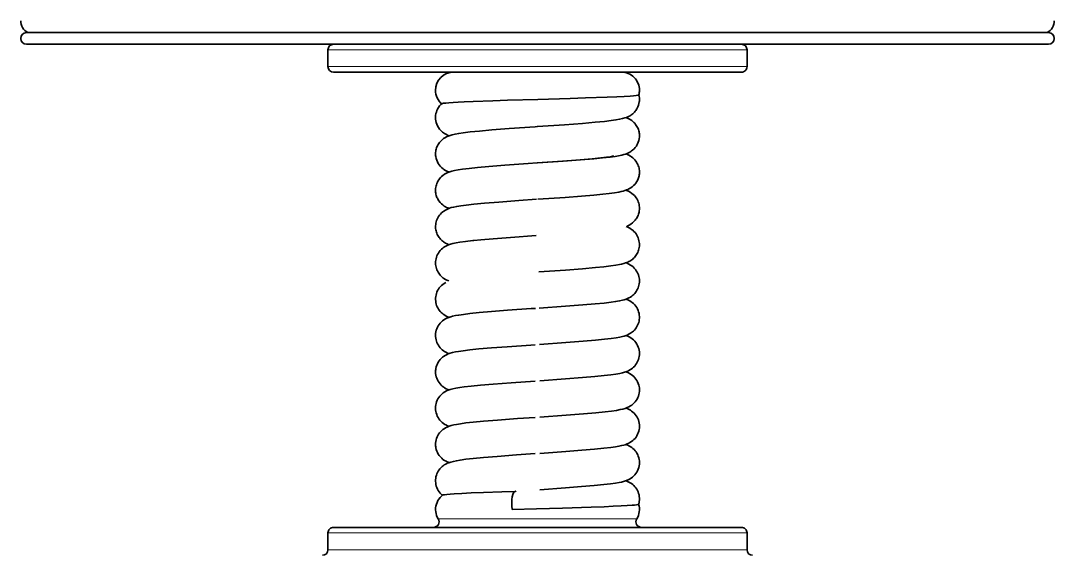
# Model space of a CAD drawing. Extents: x -1556 to 2480, y -1748 to 2591.
# Drawn here: x 409.5 to 779.5, y 1208.4 to 1399.8 of the extents above; entities that cross this region are included whole.
import ezdxf

# ---------------------------------------------------------------- set-up
doc = ezdxf.new("R2010")
doc.units = 0

msp = doc.modelspace()

# ---------------------------------------------------------------- linework, layer by layer
at = {"color": 7, "lineweight": 35}
for p, q in [((411.581482, 1395.545288), (682.195801, 1395.545288)), ((682.195801, 1395.545288), (777.418518, 1395.545288)), ((411.581482, 1391.382324), (682.195801, 1391.382324)), ((506.804199, 1391.382324), (411.581482, 1391.382324)), ((678.543579, 1391.382324), (419.199432, 1391.382324)), ((667.5, 1391.382324), (521.5, 1391.382324)), ((777.418518, 1391.382324), (667.511047, 1391.382324)), ((769.800537, 1391.382324), (678.543579, 1391.382324)), ((682.195801, 1391.382324), (777.418518, 1391.382324)), ((667.5, 1381.382324), (521.5, 1381.382324)), ((667.5, 1218.432495), (521.5, 1218.432495))]:
    msp.add_line(p, q, dxfattribs=at)
at = {"color": 7, "lineweight": 35, "ltscale": 0.367299}
msp.add_line((521.496155, 1391.382324), (506.804199, 1391.382324), dxfattribs=at)
at = {"color": 7, "lineweight": 35, "ltscale": 0.000275}
msp.add_line((769.811523, 1391.382324), (769.800537, 1391.382324), dxfattribs=at)
at = {"color": 7, "lineweight": 35, "ltscale": 0.15}
for p, q in [((519.5, 1389.382324), (519.5, 1383.382324)), ((669.5, 1389.382324), (669.5, 1383.382324)), ((519.5, 1216.432495), (519.5, 1210.432495)), ((669.5, 1216.432495), (669.5, 1210.432495))]:
    msp.add_line(p, q, dxfattribs=at)
at = {"color": 7, "lineweight": 13}
for p, q in [((669.5, 1389.382324), (519.5, 1389.382324)), ((669.5, 1383.382324), (519.5, 1383.382324)), ((603.614563, 1221.480225), (558.961487, 1221.480225)), ((630.038513, 1221.480225), (603.614563, 1221.480225)), ((669.5, 1216.432495), (519.5, 1216.432495)), ((669.5, 1210.432495), (519.5, 1210.432495))]:
    msp.add_line(p, q, dxfattribs=at)
at = {"color": 7, "lineweight": 35, "ltscale": 0.218902}
msp.add_line((594.154724, 1225.097046), (585.402222, 1224.847046), dxfattribs=at)
at = {"color": 7, "lineweight": 35, "ltscale": 0.231255}
msp.add_line((594.154724, 1225.097046), (603.401123, 1225.362427), dxfattribs=at)
at = {"color": 7, "lineweight": 13, "ltscale": 0.25}
msp.add_line((599.5, 1216.432495), (589.5, 1216.432495), dxfattribs=at)
at = {"color": 7, "lineweight": 35}
for points in [[(630.793274, 1373.256104), (630.78479, 1373.23999), (630.741882, 1373.20813), (630.664551, 1373.17627), (630.407959, 1373.112793), (629.776123, 1373.018188), (628.865356, 1372.925049), (627.700134, 1372.833496), (625.510925, 1372.698486), (622.890625, 1372.567627), (619.468018, 1372.422607), (611.709778, 1372.147461)], [(558.241638, 1363.356689), (558.109131, 1363.933838), (558.026367, 1364.545654), (558.001221, 1365.189941), (558.041931, 1365.861816), (558.156982, 1366.555298), (558.297363, 1367.085571), (558.488098, 1367.620117), (558.732422, 1368.153687), (559.089355, 1368.768188), (559.461304, 1369.282227), (559.902039, 1369.782837), (560.201782, 1370.073486)], [(560.201782, 1370.073486), (560.226501, 1370.091309), (560.307129, 1370.126953), (560.505249, 1370.180298), (560.794434, 1370.233398), (561.635803, 1370.338623), (562.804749, 1370.441895), (564.267944, 1370.543213), (566.135132, 1370.649902), (568.259766, 1370.753906), (571.421875, 1370.888672), (578.555603, 1371.145508), (583.733887, 1371.310791), (594.565613, 1371.63208)], [(594.507263, 1361.882324), (604.186707, 1362.560181), (610.64624, 1363.051392), (615.163574, 1363.440308), (618.483398, 1363.772827), (620.89801, 1364.060791), (622.582825, 1364.303711), (623.897766, 1364.536499), (624.965088, 1364.774658), (625.711243, 1364.984375), (626.317688, 1365.193604), (627.046692, 1365.507324), (627.610901, 1365.810303), (627.949402, 1366.022705), (628.291016, 1366.264771), (628.619385, 1366.527588), (628.935669, 1366.813721), (629.214294, 1367.097778), (629.473694, 1367.394775), (629.705078, 1367.692139), (630.104797, 1368.303467), (630.421387, 1368.922607), (630.661499, 1369.540283), (630.832214, 1370.149414), (630.940369, 1370.744385), (630.973083, 1371.035034)], [(611.709778, 1372.147461), (606.144348, 1371.9729), (594.565613, 1371.63208)], [(559.29126, 1348.191284), (558.958374, 1348.692139), (558.661682, 1349.241211), (558.409119, 1349.838989), (558.209412, 1350.484253), (558.072266, 1351.174072), (558.030334, 1351.534546), (558.007935, 1351.904175), (558.006348, 1352.282593), (558.027039, 1352.668213), (558.07135, 1353.060547), (558.140381, 1353.456543), (558.23584, 1353.857422), (558.358093, 1354.258057), (558.509827, 1354.661255), (558.689697, 1355.058838), (558.90271, 1355.457031), (559.143555, 1355.842529), (559.423279, 1356.228271), (559.727661, 1356.591431), (560.08197, 1356.95752), (560.451782, 1357.288086), (560.902466, 1357.633545), (561.339478, 1357.919189), (561.941956, 1358.247803), (562.477478, 1358.488037), (563.28064, 1358.776733), (564.002686, 1358.981812), (564.983215, 1359.2052), (566.283936, 1359.441162), (567.951233, 1359.686035), (570.349854, 1359.976074), (573.697449, 1360.314209), (578.184082, 1360.702515), (584.299255, 1361.170288), (593.64447, 1361.827393), (594.436218, 1361.881958)], [(562.847046, 1358.630371), (562.310974, 1358.841309), (561.679321, 1359.144897), (561.242432, 1359.396973), (560.870544, 1359.643799), (560.522339, 1359.907471), (560.214294, 1360.170654), (559.925659, 1360.447998), (559.666992, 1360.726318), (559.42804, 1361.013916), (559.018616, 1361.595825), (558.688965, 1362.185547), (558.432251, 1362.774658), (558.241638, 1363.356689)], [(630.333862, 1355.731323), (630.572449, 1356.287109), (630.766174, 1356.886963), (630.906677, 1357.529053), (630.984741, 1358.210205), (630.990601, 1358.926392), (630.963257, 1359.295898), (630.914185, 1359.67041), (630.841858, 1360.050659), (630.745544, 1360.432861), (630.62323, 1360.81897), (630.474854, 1361.203369), (630.297424, 1361.589478), (630.093201, 1361.967896), (629.856201, 1362.345947), (629.591675, 1362.711426), (629.289307, 1363.074585), (628.961121, 1363.417236), (628.579163, 1363.762817), (628.231506, 1364.037354), (627.624695, 1364.440796), (626.9953, 1364.777954), (626.417297, 1365.029541), (626.148254, 1365.130981)], [(594.563782, 1348.88269), (603.660583, 1349.518555), (609.85022, 1349.983887), (614.711243, 1350.394897), (617.771118, 1350.692749), (620.475769, 1351.002319), (622.291687, 1351.254028), (623.534485, 1351.462646), (624.686523, 1351.702148), (625.446228, 1351.899902), (626.023376, 1352.081909), (626.654724, 1352.32373), (627.071777, 1352.51416), (627.513489, 1352.748047), (627.859741, 1352.958252), (628.206055, 1353.195923), (628.502747, 1353.424805), (629.044434, 1353.915039), (629.500793, 1354.422485), (629.883301, 1354.942139), (630.049683, 1355.205566), (630.333862, 1355.731323)], [(594.33075, 1348.880127), (603.483032, 1349.522827), (609.767029, 1350.002441), (614.046631, 1350.372559), (617.148743, 1350.68457), (619.248779, 1350.936523), (620.599731, 1351.132935), (621.337158, 1351.263672), (621.819031, 1351.371948)], [(628.891602, 1340.763672), (629.320496, 1341.208374), (629.718567, 1341.705566), (630.079285, 1342.25708), (630.394409, 1342.864014), (630.654236, 1343.525391), (630.760071, 1343.875732), (630.848083, 1344.238647), (630.916626, 1344.613281), (630.964294, 1344.998901), (630.989563, 1345.39502), (630.990906, 1345.799805), (630.966797, 1346.213135), (630.915955, 1346.630615), (630.836487, 1347.054688), (630.728027, 1347.478149), (630.587708, 1347.905762), (630.416809, 1348.327515), (630.210205, 1348.750732), (629.973511, 1349.159912), (629.695313, 1349.569824), (629.390625, 1349.955322), (629.032837, 1350.344238), (628.658691, 1350.694092), (628.183105, 1351.07251), (627.754944, 1351.362061), (627.183533, 1351.686279), (626.669128, 1351.928101), (626.160461, 1352.129395)], [(561.123108, 1333.464966), (560.595581, 1333.843018), (560.100342, 1334.271973), (559.638245, 1334.756958), (559.214661, 1335.301392), (558.837463, 1335.906738), (558.669434, 1336.232178), (558.516724, 1336.572876), (558.381104, 1336.928101), (558.263916, 1337.297607), (558.16687, 1337.680664), (558.091492, 1338.076172), (558.03949, 1338.483521), (558.012451, 1338.901123), (558.012085, 1339.328125), (558.039856, 1339.762207), (558.097595, 1340.203125), (558.185974, 1340.64502), (558.307678, 1341.091553), (558.461792, 1341.533203), (558.653015, 1341.976807), (558.876282, 1342.406616), (559.141113, 1342.83606), (559.436646, 1343.243774), (559.783936, 1343.653076), (560.149841, 1344.022461), (560.594177, 1344.405029), (561.185608, 1344.826172), (561.685425, 1345.119507), (562.387146, 1345.454346), (563.061951, 1345.709717), (563.862, 1345.949707), (564.765137, 1346.164673), (566.043701, 1346.406372), (567.675659, 1346.653809), (570.026917, 1346.94519), (573.02771, 1347.256104), (577.085632, 1347.617432), (582.791748, 1348.064575), (591.165405, 1348.661377), (594.33075, 1348.880127)], [(562.833801, 1345.629639), (562.068909, 1345.944458), (561.609741, 1346.176758), (561.003479, 1346.546387), (560.683533, 1346.776123), (560.137634, 1347.236694), (559.688232, 1347.698486), (559.29126, 1348.191284)], [(594.66925, 1335.884521), (604.419983, 1336.567993), (610.196167, 1337.006104), (614.660889, 1337.38501), (617.943115, 1337.705444), (620.191345, 1337.961426), (622.115356, 1338.221924), (623.580017, 1338.46582), (624.393311, 1338.630127), (625.189514, 1338.823242), (625.775024, 1338.994507), (626.402832, 1339.216309), (626.805359, 1339.384766), (627.229553, 1339.589111), (627.866638, 1339.958862), (628.417297, 1340.353149), (628.891602, 1340.763672)], [(562.815063, 1319.63208), (562.168335, 1319.89563), (561.571899, 1320.196411), (561.222351, 1320.403564), (560.899109, 1320.619263), (560.593079, 1320.848145), (560.296875, 1321.095703), (560.014893, 1321.359375), (559.744629, 1321.64209), (559.489502, 1321.94165), (559.246948, 1322.262695), (559.022583, 1322.599854), (558.814453, 1322.958252), (558.626892, 1323.333008), (558.460266, 1323.726074), (558.317078, 1324.13562), (558.198975, 1324.561279), (558.108032, 1325.001221), (558.046143, 1325.454346), (558.015381, 1325.920532), (558.016907, 1326.380859), (558.051697, 1326.848633), (558.127014, 1327.358398), (558.237366, 1327.84375), (558.386108, 1328.32666), (558.575867, 1328.808472), (558.804077, 1329.2771), (559.076233, 1329.740112), (559.388123, 1330.184326), (559.74707, 1330.616943), (560.142639, 1331.02002), (560.612427, 1331.423706), (560.971252, 1331.689087), (561.539124, 1332.044312), (562.23175, 1332.392456), (562.94873, 1332.676025), (563.645264, 1332.895508), (564.526001, 1333.11731), (565.60675, 1333.334839), (567.019592, 1333.565186), (568.925476, 1333.820557), (571.681335, 1334.127441), (575.495056, 1334.486328), (580.626831, 1334.905396), (587.846741, 1335.434204), (594.190063, 1335.875)], [(626.580933, 1326.286133), (627.279968, 1326.614502), (627.901245, 1326.981445), (628.488342, 1327.411255), (629.023804, 1327.89502), (629.274048, 1328.159668), (629.516296, 1328.445313), (629.743042, 1328.744751), (629.957825, 1329.064331), (630.156128, 1329.399536), (630.337891, 1329.752441), (630.500854, 1330.121704), (630.643677, 1330.507568), (630.764343, 1330.908691), (630.861145, 1331.324463), (630.932068, 1331.753296), (630.975403, 1332.19397), (630.989197, 1332.645264), (630.971802, 1333.104736), (630.921326, 1333.571167), (630.836731, 1334.039307), (630.715698, 1334.511353), (630.55835, 1334.97876), (630.361206, 1335.446045), (630.127747, 1335.899414), (629.85083, 1336.348877), (629.536743, 1336.778564), (629.174194, 1337.200073), (628.778381, 1337.590332), (628.30188, 1337.987061), (627.71405, 1338.391724), (627.073181, 1338.746582), (626.386536, 1339.049194), (626.173035, 1339.129883)], [(594.967651, 1309.89917), (604.47583, 1310.566406), (610.608643, 1311.033691), (615.250427, 1311.43396), (618.195496, 1311.727295), (620.720459, 1312.02356), (622.53717, 1312.282715), (623.82428, 1312.508667), (624.617371, 1312.677612), (625.346252, 1312.864258), (626.055237, 1313.086914), (626.802368, 1313.384033), (627.19635, 1313.573975), (627.585022, 1313.788086), (627.928955, 1314.003784), (628.271912, 1314.246582), (628.587769, 1314.498901), (628.897522, 1314.777344), (629.186035, 1315.069824), (629.463196, 1315.386963), (629.719421, 1315.719727), (629.961243, 1316.078369), (630.179932, 1316.452393), (630.378418, 1316.849365), (630.551758, 1317.262817), (630.699341, 1317.69458), (630.818604, 1318.142334), (630.907715, 1318.604858), (630.964478, 1319.080078), (630.987, 1319.565674), (630.973511, 1320.059937), (630.922302, 1320.559204), (630.831482, 1321.062988), (630.701294, 1321.561401), (630.527466, 1322.062744), (630.315369, 1322.546509), (630.055359, 1323.030151), (629.758972, 1323.487549), (629.406494, 1323.944092), (629.030334, 1324.35498), (628.577209, 1324.773315), (628.119568, 1325.127686), (627.527893, 1325.508911), (627.022278, 1325.7771), (626.580383, 1325.976074), (626.183655, 1326.130981)], [(562.818115, 1306.634277), (562.099792, 1306.93103), (561.520935, 1307.229736), (561.015869, 1307.544434), (560.640686, 1307.816895), (560.305237, 1308.094604), (559.98291, 1308.397949), (559.681458, 1308.720093), (559.397339, 1309.066528), (559.134705, 1309.433838), (558.894104, 1309.823364), (558.676697, 1310.236084), (558.487061, 1310.666992), (558.325867, 1311.117188), (558.19574, 1311.584595), (558.098755, 1312.067505), (558.037109, 1312.563477), (558.012817, 1313.070068), (558.027588, 1313.584351), (558.083374, 1314.104248), (558.181091, 1314.624268), (558.322632, 1315.143555), (558.507507, 1315.654785), (558.73761, 1316.157471), (559.011353, 1316.644653), (559.335266, 1317.121338), (559.69635, 1317.567017), (560.115479, 1318.000854), (560.56543, 1318.393433), (561.006714, 1318.719116), (561.442688, 1318.993774), (561.967468, 1319.273926), (562.598877, 1319.550293), (563.329834, 1319.80542), (564.232361, 1320.051758), (565.354797, 1320.290771), (566.680786, 1320.516357), (568.692627, 1320.793701), (571.308228, 1321.09082), (571.667969, 1321.12793)], [(594.032288, 1322.865479), (584.880127, 1322.223999), (578.689331, 1321.754883), (574.253174, 1321.377197), (571.667969, 1321.12793)], [(595.12262, 1296.912231), (604.491638, 1297.57019), (610.691528, 1298.043091), (615.123779, 1298.424927), (618.362488, 1298.748169), (620.814758, 1299.038818), (622.471558, 1299.275391), (623.879272, 1299.522949), (624.91687, 1299.753662), (625.580994, 1299.936646), (626.217102, 1300.14978), (626.754211, 1300.367432), (627.217834, 1300.590088), (627.739807, 1300.887573), (628.257019, 1301.241577), (628.618774, 1301.531616), (628.966919, 1301.850952), (629.283569, 1302.183594), (629.584778, 1302.546143), (629.858154, 1302.925781), (630.111511, 1303.335693), (630.334534, 1303.761841), (630.530457, 1304.213013), (630.693665, 1304.680908), (630.823364, 1305.166626), (630.917053, 1305.667114), (630.972656, 1306.180176), (630.98822, 1306.702881), (630.962158, 1307.231689), (630.892578, 1307.765503), (630.779541, 1308.293945), (630.619263, 1308.825317), (630.417358, 1309.33667), (630.16449, 1309.847656), (629.872925, 1310.329346), (629.523926, 1310.808228), (629.147583, 1311.240601), (628.695068, 1311.67749), (628.249023, 1312.03894), (627.797302, 1312.349365), (627.197571, 1312.692749), (626.559875, 1312.987183), (626.184326, 1313.133057)], [(562.830261, 1293.63501), (562.283875, 1293.853394), (561.773315, 1294.097412), (561.332458, 1294.345703), (560.723145, 1294.759033), (560.332214, 1295.076416), (559.987183, 1295.398804), (559.649536, 1295.761719), (559.346985, 1296.137695), (559.062988, 1296.547974), (558.81189, 1296.974731), (558.588074, 1297.429443), (558.398499, 1297.902344), (558.243713, 1298.394653), (558.126465, 1298.903076), (558.048645, 1299.425171), (558.01239, 1299.95813), (558.019287, 1300.498047), (558.071167, 1301.043579), (558.168091, 1301.584473), (558.313416, 1302.128662), (558.502014, 1302.653076), (558.742432, 1303.177002), (559.022339, 1303.670898), (559.360718, 1304.162842), (559.726074, 1304.606445), (560.168396, 1305.055908), (560.612122, 1305.434204), (561.067017, 1305.762695), (561.708069, 1306.143921)], [(595.255127, 1283.926392), (604.619019, 1284.584473), (610.806519, 1285.057373), (615.224182, 1285.439331), (618.447632, 1285.762573), (620.919495, 1286.057617), (622.615356, 1286.303467), (623.937622, 1286.539795), (624.905823, 1286.756226), (625.553345, 1286.933716), (626.243103, 1287.164673), (626.854675, 1287.417969), (627.347961, 1287.664307), (627.827148, 1287.947632), (628.138, 1288.158691), (628.455994, 1288.400391), (628.825195, 1288.719482), (629.193848, 1289.087891), (629.52002, 1289.466309), (629.827454, 1289.881958), (630.098022, 1290.3125), (630.342224, 1290.776855), (630.548462, 1291.256348), (630.719299, 1291.759521), (630.850159, 1292.277832), (630.939697, 1292.810547), (630.985962, 1293.354248), (630.987183, 1293.904785), (630.941895, 1294.461304), (630.850098, 1295.01123), (630.709106, 1295.562988), (630.522766, 1296.097412), (630.284241, 1296.628906), (630.005676, 1297.129028), (629.668579, 1297.626343), (629.304016, 1298.074463), (628.865662, 1298.525391), (628.421448, 1298.908447)], [(628.421448, 1298.908447), (628.008484, 1299.211914), (627.5177, 1299.517944), (626.778198, 1299.892944), (626.176147, 1300.134644)], [(559.667664, 1291.542969), (560.103088, 1291.99585), (560.544434, 1292.380737), (561.031006, 1292.737793), (561.618958, 1293.094116), (562.028015, 1293.302246), (562.74408, 1293.603394), (563.427795, 1293.831665), (564.112183, 1294.017944), (565.163391, 1294.248535), (566.29895, 1294.450195), (567.973511, 1294.694824), (570.320618, 1294.978149), (573.622009, 1295.312134), (578.06543, 1295.697754), (583.743286, 1296.134155), (592.17865, 1296.730225), (593.744812, 1296.838257)], [(562.844238, 1280.634644), (562.315125, 1280.844238), (561.713745, 1281.132935), (561.187683, 1281.439453), (560.816467, 1281.692993), (560.414978, 1282.007568), (560.01062, 1282.377075), (559.654663, 1282.756348), (559.317566, 1283.176636), (559.020935, 1283.612549), (558.752014, 1284.084351), (558.523499, 1284.572998), (558.332336, 1285.08728), (558.183533, 1285.617676), (558.07843, 1286.16333), (558.019043, 1286.720459), (558.006897, 1287.284912), (558.043518, 1287.854736), (558.128906, 1288.418701), (558.265137, 1288.982788), (558.448853, 1289.529541), (558.685852, 1290.072021), (558.964355, 1290.582031), (559.301514, 1291.08728), (559.667664, 1291.542969)], [(595.348511, 1270.937988), (604.46521, 1271.578369), (610.614441, 1272.046875), (615.082092, 1272.431152), (618.390442, 1272.76123), (620.737671, 1273.038696), (622.551453, 1273.297974), (623.963257, 1273.549438), (624.911316, 1273.761841), (625.682495, 1273.977051), (626.446655, 1274.246582), (627.08374, 1274.529785), (627.556763, 1274.784058), (628.072632, 1275.113525), (628.492004, 1275.429932), (628.916687, 1275.805176), (629.284058, 1276.185303), (629.636658, 1276.613159), (629.943604, 1277.053467), (630.222534, 1277.531738), (630.458252, 1278.02478), (630.656128, 1278.545288), (630.809875, 1279.080444), (630.918884, 1279.630615), (630.981262, 1280.191284), (630.995728, 1280.758545), (630.964783, 1281.292969), (630.877258, 1281.895996), (630.742615, 1282.460938), (630.561279, 1283.006348), (630.327026, 1283.547485), (630.052307, 1284.055176)], [(630.052307, 1284.055176), (629.712708, 1284.567871), (629.328308, 1285.046997), (628.864807, 1285.525024), (628.39209, 1285.929443), (627.860535, 1286.305664), (627.284119, 1286.644043), (626.877502, 1286.844116), (626.162659, 1287.13501)], [(558.423706, 1276.467773), (558.652405, 1277.004639), (558.926758, 1277.519043), (559.254272, 1278.020752), (559.610535, 1278.474609), (560.034485, 1278.926514), (560.464539, 1279.31189), (560.911011, 1279.651001), (561.498962, 1280.022461), (561.874634, 1280.222656), (562.542358, 1280.520508), (563.253784, 1280.772827), (564.026489, 1280.991089), (565.141357, 1281.238892), (566.277405, 1281.441406), (567.869751, 1281.675781), (570.243042, 1281.964355), (573.552246, 1282.300415), (577.986511, 1282.686035), (583.656128, 1283.122559), (592.085571, 1283.718628), (593.651489, 1283.82666)], [(562.85321, 1267.633301), (562.350159, 1267.830566), (561.826599, 1268.074707), (561.265381, 1268.390381), (560.920471, 1268.618408), (560.432556, 1268.991699), (560.000061, 1269.384399), (559.603638, 1269.81189), (559.248047, 1270.266602), (558.930176, 1270.754883), (558.656677, 1271.266235), (558.426636, 1271.805054), (558.244385, 1272.363159), (558.111694, 1272.937622), (558.030334, 1273.523926), (558.00177, 1274.136719), (558.014832, 1274.55957), (558.049255, 1274.932983), (558.104797, 1275.303833), (558.238892, 1275.897705), (558.423706, 1276.467773)], [(630.894592, 1268.811035), (630.764404, 1269.385498), (630.584106, 1269.945557), (630.347656, 1270.502808), (630.068848, 1271.02417), (629.734253, 1271.53418), (629.365906, 1271.999146), (628.932373, 1272.455811), (628.495605, 1272.841553), (628.023376, 1273.192139), (627.480103, 1273.531494), (627.122986, 1273.721069), (626.483154, 1274.007813), (626.149658, 1274.133911)], [(558, 1261.118896), (558.02417, 1261.697021), (558.098572, 1262.270264), (558.223267, 1262.837158), (558.395142, 1263.38562), (558.617554, 1263.925415), (558.878967, 1264.431152), (559.191528, 1264.925903), (559.534851, 1265.378418), (559.937866, 1265.824463), (560.348083, 1266.207642), (560.785034, 1266.554932), (561.319824, 1266.911621), (561.963623, 1267.261108), (562.527283, 1267.509644), (563.26239, 1267.770996), (564.14856, 1268.017578), (565.263794, 1268.259033), (566.646423, 1268.496338), (568.27478, 1268.72583), (570.714355, 1269.012817), (574.100464, 1269.348145), (578.612427, 1269.733643), (585.098633, 1270.224609), (593.609375, 1270.821045)], [(595.390625, 1257.943604), (604.813293, 1258.606323), (611.002197, 1259.080811), (615.422241, 1259.465088), (618.684143, 1259.795654), (620.991333, 1260.073975), (622.771423, 1260.335327), (624.092346, 1260.577271), (625.096863, 1260.810425), (625.884888, 1261.04248), (626.630676, 1261.321533), (627.166687, 1261.570068), (627.772339, 1261.912109), (628.230713, 1262.223999), (628.709167, 1262.609985), (629.107727, 1262.990234), (629.498779, 1263.430908), (629.833496, 1263.87915), (630.138489, 1264.368652), (630.395203, 1264.871582), (630.612305, 1265.404785), (630.781067, 1265.949585), (630.903503, 1266.512817), (630.984802, 1267.194702), (630.994995, 1267.883301), (630.961182, 1268.348755), (630.894592, 1268.811035)], [(562.853271, 1254.631348), (562.328125, 1254.837402), (561.720581, 1255.126465), (561.384338, 1255.314453), (560.827393, 1255.679443), (560.408081, 1256.005859), (559.992065, 1256.385986), (559.580078, 1256.832031), (559.229126, 1257.285156), (558.908813, 1257.781982), (558.640564, 1258.290039), (558.411865, 1258.833252), (558.234619, 1259.385498), (558.105164, 1259.957031), (558.026978, 1260.5354), (558, 1261.118896)], [(630.889771, 1253.427246), (630.970581, 1254.008667), (630.999512, 1254.59436), (630.976624, 1255.178955), (630.902405, 1255.758057), (630.777405, 1256.328857), (630.604736, 1256.880859), (630.382568, 1257.42041), (630.119629, 1257.929077), (629.807434, 1258.42334), (629.464478, 1258.875488), (629.064575, 1259.318604), (628.656189, 1259.700684), (628.162781, 1260.089844), (627.733337, 1260.376831), (627.132019, 1260.712158), (626.580017, 1260.964111), (626.145203, 1261.132324)], [(558.433228, 1245.771729), (558.252014, 1246.319824), (558.118164, 1246.886841), (558.056335, 1247.274414), (558.017517, 1247.664795), (558.002197, 1248.032593), (558.019104, 1248.605469), (558.085083, 1249.172363), (558.199036, 1249.729492), (558.359192, 1250.271729), (558.56543, 1250.799927), (558.810669, 1251.299438), (559.101685, 1251.784668), (559.421692, 1252.230347), (559.791687, 1252.665039), (560.174988, 1253.047607), (560.625488, 1253.429565), (561.063232, 1253.744629), (561.619812, 1254.080811), (562.12146, 1254.332764), (562.882446, 1254.641846), (563.604065, 1254.872314), (564.563232, 1255.11377), (565.541077, 1255.310791), (566.93927, 1255.540894), (568.898804, 1255.804688), (571.4505, 1256.091064), (575.215271, 1256.449097), (580.220459, 1256.861328), (587.358887, 1257.386963), (593.624023, 1257.822998)], [(595.375977, 1244.94165), (604.631165, 1245.591797), (610.366028, 1246.028076), (614.878418, 1246.41333), (618.265991, 1246.748535), (620.707336, 1247.035156), (622.39801, 1247.273804), (623.64563, 1247.486816), (624.619141, 1247.689941), (625.412415, 1247.893921), (625.8255, 1248.019653), (626.554321, 1248.285889), (627.196228, 1248.580566), (627.554871, 1248.776001), (628.157227, 1249.164795), (628.565796, 1249.480835), (628.988892, 1249.86377), (629.405884, 1250.312012), (629.75946, 1250.765625), (630.081787, 1251.262329), (630.351196, 1251.769287), (630.580933, 1252.310669), (630.759705, 1252.861816), (630.889771, 1253.427246)], [(630.038269, 1238.186279), (630.325806, 1238.714844), (630.568726, 1239.278198), (630.754944, 1239.847778), (630.890991, 1240.444946), (630.974731, 1241.08313), (630.99646, 1241.613647), (630.970215, 1242.212646), (630.891968, 1242.794556), (630.763855, 1243.362915), (630.587219, 1243.915771), (630.365173, 1244.447021), (630.100037, 1244.953979), (629.794739, 1245.434082), (629.450806, 1245.885498), (629.07373, 1246.304199), (628.656189, 1246.696533), (628.216125, 1247.04834), (627.712463, 1247.387085), (627.195496, 1247.678467), (626.814819, 1247.862061), (626.149719, 1248.130859)], [(559.686035, 1230.700928), (559.320984, 1231.151123), (558.983765, 1231.650879), (558.704712, 1232.154663), (558.465942, 1232.691406), (558.279846, 1233.231934), (558.140076, 1233.790649), (558.050476, 1234.348877), (558.008728, 1234.913818), (558.014954, 1235.473877), (558.067871, 1236.027222), (558.165833, 1236.56958), (558.306885, 1237.097412), (558.490112, 1237.610352), (558.710144, 1238.098022), (558.970764, 1238.570435), (559.258667, 1239.00708), (559.58667, 1239.428833), (559.933716, 1239.810547), (560.329041, 1240.18335), (560.72229, 1240.502197), (561.143127, 1240.796509), (561.631775, 1241.087646), (562.222412, 1241.379761), (562.745789, 1241.59375), (563.48114, 1241.838989), (564.387146, 1242.07666), (565.451843, 1242.297607), (566.785217, 1242.52124), (568.803162, 1242.796753), (571.429565, 1243.092773), (575.139526, 1243.446411), (580.09082, 1243.855225), (586.950378, 1244.362183), (593.693481, 1244.832031)], [(562.843933, 1241.630005), (562.152466, 1241.90979), (561.760681, 1242.100098), (561.234314, 1242.403809), (560.670898, 1242.789429), (560.203247, 1243.179443), (559.730835, 1243.653809), (559.329712, 1244.140869), (558.967957, 1244.67688), (558.67572, 1245.211792), (558.433228, 1245.771729)], [(595.306519, 1231.932617), (604.559204, 1232.582275), (610.29718, 1233.018188), (614.815186, 1233.403076), (618.209167, 1233.737915), (620.656494, 1234.024048), (622.397278, 1234.268921), (623.67926, 1234.488403), (624.573975, 1234.674561), (625.266296, 1234.8479), (625.991821, 1235.069702), (626.643921, 1235.317749), (627.009033, 1235.482422), (627.407349, 1235.687134), (628.02887, 1236.069458), (628.470093, 1236.397217), (628.90863, 1236.781128), (629.341675, 1237.233032), (629.710632, 1237.694092), (630.038269, 1238.186279)], [(630.711609, 1226.710205), (630.843811, 1227.224121), (630.934509, 1227.74646), (630.985962, 1228.332153), (630.985657, 1228.914673), (630.93512, 1229.489136), (630.836182, 1230.051392), (630.691345, 1230.597046), (630.50293, 1231.123413), (630.272949, 1231.628784), (630.007385, 1232.10437), (629.702881, 1232.559204), (629.37207, 1232.976807), (629.002075, 1233.375366), (628.604004, 1233.740967), (628.106567, 1234.128662), (627.640686, 1234.433105), (627.197998, 1234.67981), (626.477478, 1235.009155), (626.16272, 1235.129761)], [(558.961487, 1221.480225), (558.63501, 1222.080566), (558.374084, 1222.71228), (558.181641, 1223.368286), (558.059937, 1224.04126), (558.010254, 1224.723755), (558.033264, 1225.407959), (558.128662, 1226.086182), (558.29541, 1226.751099), (558.531738, 1227.394897), (558.8349, 1228.01062), (559.201538, 1228.591187), (559.627686, 1229.130249), (560.108459, 1229.621582), (560.528503, 1229.97644)], [(586.894226, 1231.346191), (586.514038, 1231.334839), (581.694397, 1231.17334), (575.152588, 1230.939087), (570.719055, 1230.76062), (567.437683, 1230.60791), (564.638062, 1230.450073), (563.218384, 1230.350708), (562.067566, 1230.249634), (561.21582, 1230.147217), (560.884644, 1230.090576), (560.654724, 1230.033569), (560.528503, 1229.97644)], [(603.401123, 1225.362427), (613.662659, 1225.679321), (618.357239, 1225.844849), (621.569946, 1225.973022), (624.436096, 1226.105225), (626.606201, 1226.224976), (628.380005, 1226.348145), (629.276855, 1226.428589), (629.967529, 1226.510132), (630.438538, 1226.592407), (630.618286, 1226.644653), (630.673218, 1226.670898), (630.704712, 1226.697144), (630.711609, 1226.710205)]]:
    msp.add_lwpolyline(points, dxfattribs=at)
for centre, radius, start, end in [((414.356323, 1399.82251), 4.856315, 180.000009, 241.731969), ((774.643677, 1399.82251), 4.856315, 298.267145, 359.999998), ((411.581482, 1393.463867), 2.081472, 90.000003, 269.999997), ((777.418518, 1393.463867), 2.081472, 270.000004, 90.000003), ((521.5, 1389.382324), 2, 90.000003, 180.000005), ((667.5, 1389.382324), 2, 0, 90.000003), ((521.5, 1383.382324), 2, 180.000005, 269.999997), ((564.5, 1374.882324), 6.5, 90.000003, 179.999995), ((624.5, 1374.882324), 6.5, 360, 90.000003), ((667.5, 1383.382324), 2, 269.999997, 360), ((564.5, 1374.882324), 6.5, 179.999995, 228.620137), ((624.5, 1374.882324), 6.5, 345.510734, 0), ((624.378906, 1371.630127), 6.620993, 354.844998, 14.351283), ((565.573547, 1340.386108), 8.228672, 237.253537, 250.462993), ((564.858276, 1235.277588), 6.9064, 221.504077, 230.643621), ((624.55188, 1224.85022), 6.439204, 328.441032, 16.952929), ((557.257935, 1220.432495), 2, 269.999997, 31.593662), ((631.742065, 1220.432495), 2, 148.406337, 269.999997), ((521.5, 1216.432495), 2, 90.000003, 180.000005), ((667.5, 1216.432495), 2, 0, 90.000003), ((517.5, 1210.432495), 2, 270.303012, 360), ((671.5, 1210.432495), 2, 180.000005, 269.697174)]:
    msp.add_arc(centre, radius, start, end, dxfattribs=at)
msp.add_ellipse((587.320557, 1224.882324), major_axis=(0.716309, -6.460388), ratio=0.294036, start_param=3.1299867591, end_param=4.6852549896, dxfattribs=at)

doc.saveas('drawing.dxf')
